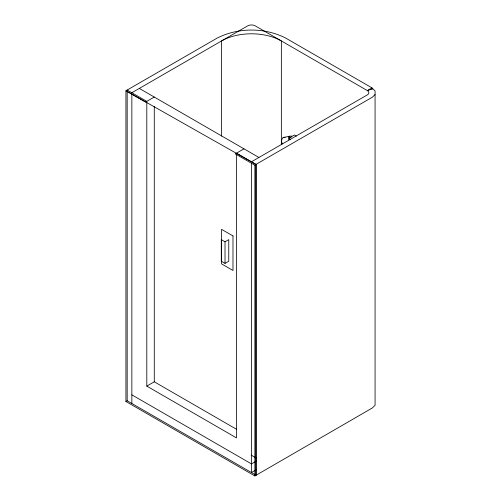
<?xml version="1.0" encoding="UTF-8"?>
<svg xmlns="http://www.w3.org/2000/svg" width="501" height="501" viewBox="0 0 501 501"><rect width="100%" height="100%" fill="white"/><g stroke="black" fill="none" stroke-linecap="round" stroke-linejoin="round"><path stroke-width="0.75" d="M291.375 135.978L283.159 137.468L281.38 140.211L282.163 143.912M289.446 136.09L288.401 137.7L288.858 139.86M375.074 94.514L372.425 97.156L255.967 164.397L125.926 90.756L125.926 401.501L254.877 475.95L372.425 407.902L375.074 405.259L375.074 90.957L372.85 88.733L367.321 90.575L255.191 25.839A5.286 3.05 0 0 0 247.713 25.839L131.851 92.735M290.367 139.754L289.353 138.051L292.49 136.078L294.363 135.001L296.304 136.122M154.277 97.05L145.553 102.085L125.926 90.756L217.246 38.038C238.37 27.392 264.541 27.392 285.658 38.038L371.993 87.882L371.993 89.447M243.981 148.841L235.257 153.876L254.721 165.117L256.124 164.485L256.124 475.23L127.179 400.781L125.926 401.501M371.993 87.882L367.321 90.575A5.286 3.05 0 0 1 367.321 94.896L251.452 161.785M289.353 138.051L291.219 136.973M225.024 241.789L228.763 239.635L228.763 261.215L225.024 263.369L221.285 261.215L221.285 239.635L225.024 241.789L225.024 263.369M146.799 102.148L146.799 386.114L154.277 381.8L236.56 429.307M256.437 461.026L251.452 463.901L131.851 394.844M256.437 469.656L251.452 472.531L251.452 163.351M283.159 137.468L285.144 137.355M139.322 88.42L258.929 157.471M146.799 101.365L127.179 90.036L127.179 400.781M236.503 153.156L256.124 164.485L254.877 165.205L254.877 475.95M146.799 386.114L236.503 437.905L236.503 153.939M251.126 455.083L256.33 458.083M281.355 144.72L281.355 40.944A42.284 24.411 0 0 0 221.555 40.944L221.555 136.14M255.967 164.397L255.967 475.136M154.277 106.437L154.277 381.8M131.851 94.301L131.851 403.48M232.984 235.94L221.536 229.333L221.536 263.858L232.984 270.471L232.984 235.94"/></g></svg>
